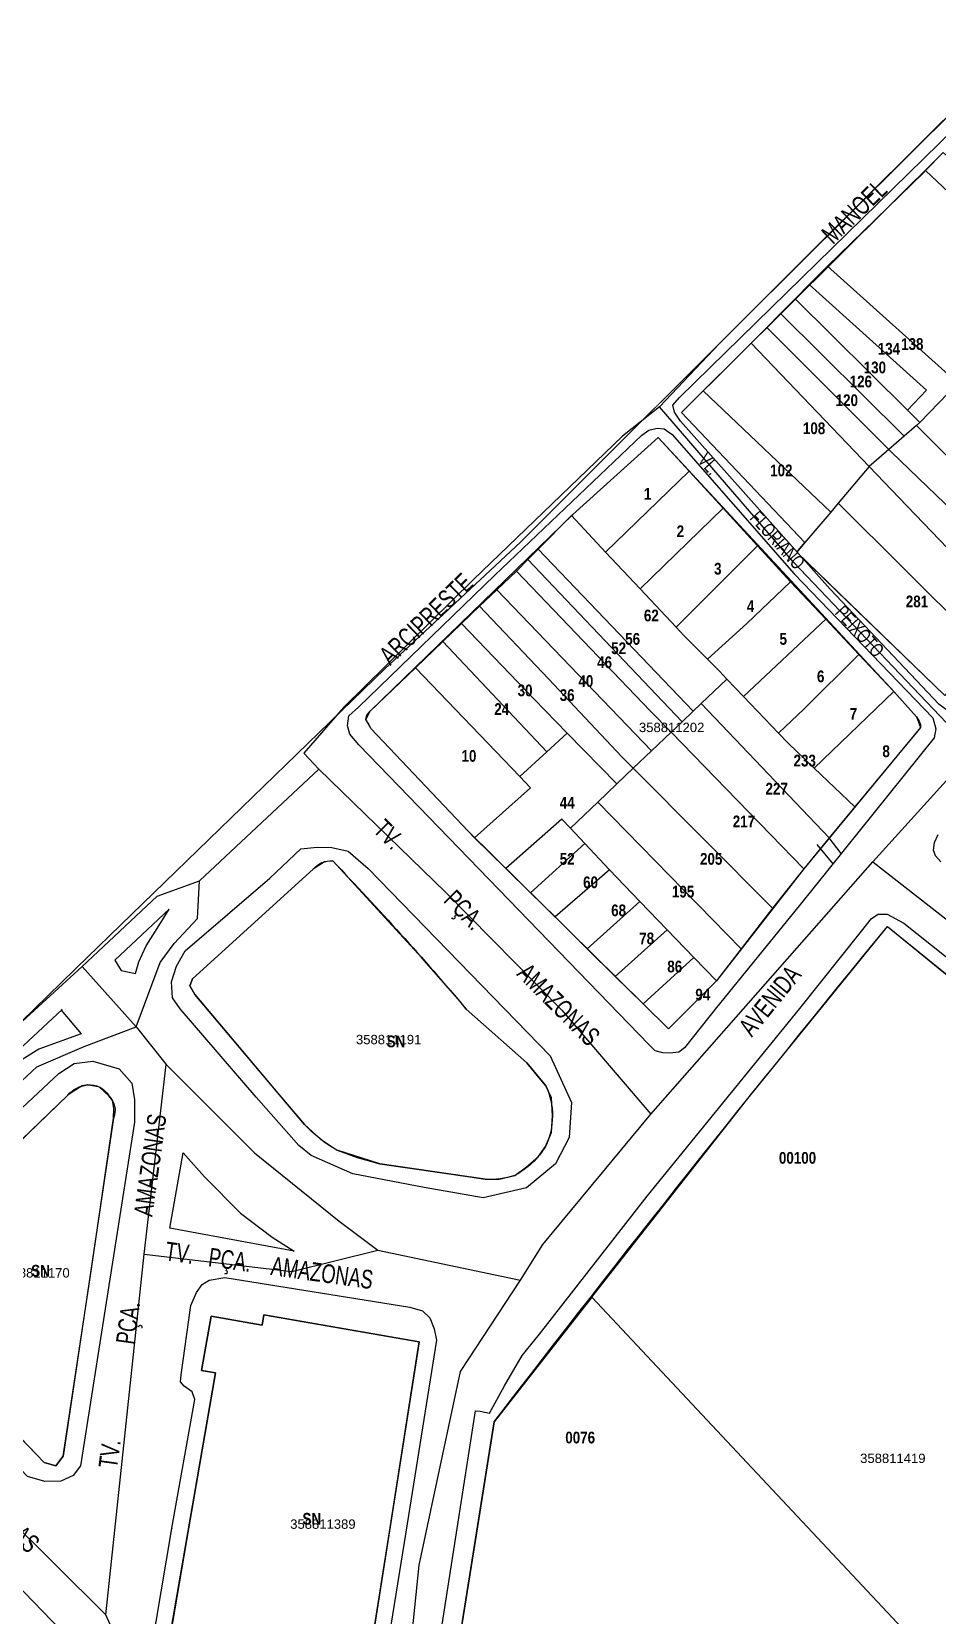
# Model space of a CAD drawing. Extents: x 199665 to 201826, y 4836581 to 4838476.
# Drawn here: x 200463.5 to 200657.2, y 4838137.6 to 4838475.9 of the extents above; entities that cross this region are included whole.
import ezdxf
from ezdxf.enums import TextEntityAlignment as Align

# ---------------------------------------------------------------- set-up
doc = ezdxf.new("R2010")
doc.units = 0
doc.header["$LTSCALE"] = 1.5
doc.header["$MEASUREMENT"] = 0
for name, color, linetype in [('CD-MALHA-LOTES', 40, 'CONTINUOUS'), ('CD_TXT_QUADRA', 7, 'CONTINUOUS'), ('LM-LIM-SETOR-FISCAL', 7, 'CONTINUOUS'), ('RU-QUADRAS', 6, 'CONTINUOUS'), ('SV-EIXO-RUA-PAV', 20, 'CONTINUOUS'), ('SV-RUA-PAVIM-S-GUIA-C-GUIA', 7, 'CONTINUOUS'), ('SV-TXT-RUA-PAV-S-GUIA-C-GUIA', 7, 'CONTINUOUS'), ('Th_NmrPort', 1, 'CONTINUOUS')]:
    doc.layers.add(name, color=color, linetype=linetype)
doc.styles.add('ARIAL', font='ARIAL.TTF')
doc.styles.add('MONOTXT', font='ARIAL.TTF', dxfattribs={"height": 0.2})
doc.styles.get("Standard").update_dxf_attribs({"font": 'swisscbo.ttf'})
doc.linetypes.add('Limite', pattern='A,20,-3,[130,ltypeshp.shx,S=6.35,R=0,X=0,Y=0],-3,20', length=46)

msp = doc.modelspace()

# ---------------------------------------------------------------- linework, layer by layer
at = {"layer": 'CD-MALHA-LOTES', "linetype": 'Continuous'}
for p, q in [((200654.66, 4838446.28), (200658.39, 4838450.16)), ((200633.69, 4838425.85), (200654.26, 4838445.87)), ((200654.26, 4838445.87), (200654.66, 4838446.28)), ((200654.66, 4838446.28), (200687.07, 4838415.54)), ((200629.79, 4838421.92), (200633.69, 4838425.85)), ((200633.69, 4838425.85), (200661.58, 4838400.81)), ((200626.78, 4838418.89), (200629.79, 4838421.92)), ((200629.79, 4838421.92), (200654.83, 4838399.36)), ((200623.62, 4838415.71), (200626.78, 4838418.89)), ((200626.78, 4838418.89), (200650.76, 4838395.07)), ((200620.7, 4838412.76), (200623.62, 4838415.71)), ((200623.62, 4838415.71), (200650.1, 4838389.54)), ((200617.36, 4838409.4), (200620.7, 4838412.76)), ((200620.7, 4838412.76), (200646.77, 4838386.66)), ((200607.1, 4838399.2), (200614.58, 4838406.6)), ((200614.58, 4838406.6), (200617.36, 4838409.4)), ((200617.36, 4838409.4), (200642.61, 4838383.05)), ((200661.58, 4838400.81), (200653.41, 4838392.44)), ((200602.46, 4838394.6), (200607.1, 4838399.2)), ((200607.1, 4838399.2), (200634.36, 4838373.31)), ((200654.83, 4838399.36), (200650.76, 4838395.07)), ((200628.86, 4838366.78), (200602.46, 4838394.6)), ((200650.76, 4838395.07), (200653.41, 4838392.44)), ((200652.71, 4838391.82), (200650.1, 4838389.54)), ((200653.41, 4838392.44), (200652.71, 4838391.82)), ((200652.71, 4838391.82), (200681.99, 4838362.42)), ((200579.23, 4838372.8), (200597.49, 4838389.21)), ((200597.49, 4838389.21), (200604.08, 4838382.03)), ((200646.77, 4838386.66), (200642.61, 4838383.05)), ((200650.1, 4838389.54), (200646.77, 4838386.66)), ((200646.77, 4838386.66), (200647.34, 4838386.09)), ((200642.61, 4838383.05), (200635.96, 4838375.21)), ((200649.01, 4838376.37), (200642.61, 4838383.05)), ((200647.34, 4838386.09), (200677.63, 4838356.96)), ((200604.08, 4838382.03), (200586.24, 4838364.76)), ((200604.08, 4838382.03), (200611.35, 4838374.1)), ((200673.07, 4838351.26), (200649.01, 4838376.37)), ((200578.96, 4838372.54), (200579.23, 4838372.8)), ((200611.35, 4838374.1), (200593.63, 4838356.88)), ((200611.35, 4838374.1), (200618.72, 4838366.06)), ((200634.36, 4838373.31), (200628.86, 4838366.78)), ((200635.96, 4838375.21), (200634.36, 4838373.31)), ((200635.96, 4838375.21), (200667.29, 4838344.02)), ((200571.82, 4838365.38), (200578.96, 4838372.54)), ((200578.96, 4838372.54), (200586.24, 4838364.76)), ((200618.72, 4838366.06), (200601.3, 4838348.68)), ((200618.72, 4838366.06), (200625.76, 4838358.38)), ((200628.86, 4838366.78), (200627.14, 4838364.75)), ((200567.15, 4838360.7), (200569.58, 4838363.14)), ((200569.58, 4838363.14), (200571.82, 4838365.38)), ((200569.58, 4838363.14), (200602.58, 4838328.49)), ((200571.82, 4838365.38), (200604.93, 4838330.73)), ((200586.24, 4838364.76), (200593.63, 4838356.88)), ((200627.14, 4838364.75), (200635.68, 4838356.41)), ((200562.98, 4838356.71), (200567.15, 4838360.7)), ((200567.15, 4838360.7), (200595.79, 4838330.85)), ((200559.29, 4838353.18), (200562.98, 4838356.71)), ((200562.98, 4838356.71), (200596.08, 4838322.31)), ((200593.63, 4838356.88), (200601.3, 4838348.68)), ((200625.76, 4838358.38), (200616.41, 4838349.48)), ((200625.76, 4838358.38), (200633.3, 4838350.4)), ((200635.68, 4838356.41), (200658.76, 4838334.08)), ((200555.4, 4838349.46), (200559.29, 4838353.18)), ((200559.29, 4838353.18), (200574.03, 4838337.64)), ((200551.41, 4838345.63), (200555.4, 4838349.46)), ((200555.4, 4838349.46), (200570.95, 4838333.34)), ((200616.41, 4838349.48), (200607.99, 4838341.88)), ((200633.3, 4838350.4), (200615.74, 4838333.87)), ((200633.3, 4838350.4), (200640.41, 4838342.87)), ((200601.3, 4838348.68), (200602.89, 4838346.99)), ((200602.89, 4838346.99), (200607.99, 4838341.88)), ((200545.58, 4838340.05), (200551.41, 4838345.63)), ((200551.41, 4838345.63), (200573.66, 4838322.08)), ((200640.41, 4838342.87), (200628.71, 4838331.28)), ((200640.41, 4838342.87), (200647.85, 4838334.99)), ((200535.88, 4838330.77), (200545.58, 4838340.05)), ((200567.88, 4838316.78), (200545.58, 4838340.05)), ((200607.99, 4838341.88), (200610.57, 4838339.3)), ((200610.57, 4838339.3), (200612.17, 4838337.62)), ((200574.03, 4838337.64), (200589.72, 4838321.01)), ((200612.17, 4838337.62), (200606.68, 4838332.39)), ((200612.17, 4838337.62), (200615.74, 4838333.87)), ((200570.95, 4838333.34), (200578.03, 4838326.09)), ((200606.68, 4838332.39), (200604.93, 4838330.73)), ((200606.68, 4838332.39), (200634, 4838303.7)), ((200615.74, 4838333.87), (200623.22, 4838326.03)), ((200647.85, 4838334.99), (200630.84, 4838318.59)), ((200647.85, 4838334.99), (200652.72, 4838329.53)), ((200534.96, 4838328.97), (200535.17, 4838329.92)), ((200535.48, 4838328.22), (200534.96, 4838328.97)), ((200535.17, 4838329.92), (200535.88, 4838330.77)), ((200595.79, 4838330.85), (200600.24, 4838326.27)), ((200604.93, 4838330.73), (200602.58, 4838328.49)), ((200628.71, 4838331.28), (200623.22, 4838326.03)), ((200652.72, 4838329.53), (200653.28, 4838328.65)), ((200536.12, 4838326.99), (200535.48, 4838328.22)), ((200556.81, 4838305.1), (200536.12, 4838326.99)), ((200578.03, 4838326.09), (200573.66, 4838322.08)), ((200588.65, 4838315.22), (200578.03, 4838326.09)), ((200600.24, 4838326.27), (200596.08, 4838322.31)), ((200602.58, 4838328.49), (200600.24, 4838326.27)), ((200600.24, 4838326.27), (200628.6, 4838297.08)), ((200623.22, 4838326.03), (200625.17, 4838323.98)), ((200653.02, 4838326.56), (200639.52, 4838310.33)), ((200653.55, 4838327.3), (200653.02, 4838326.56)), ((200653.28, 4838328.65), (200653.55, 4838327.85)), ((200653.55, 4838327.85), (200653.55, 4838327.3)), ((200573.66, 4838322.08), (200567.88, 4838316.78)), ((200596.08, 4838322.31), (200592.15, 4838318.56)), ((200625.17, 4838323.98), (200630.84, 4838318.59)), ((200589.72, 4838321.01), (200592.15, 4838318.56)), ((200630.84, 4838318.59), (200639.52, 4838310.33)), ((200567.88, 4838316.78), (200570.17, 4838314.39)), ((200588.65, 4838315.22), (200584.58, 4838311.34)), ((200592.15, 4838318.56), (200588.65, 4838315.22)), ((200592.15, 4838318.56), (200621.95, 4838288.65)), ((200570.17, 4838314.39), (200558.23, 4838303.7)), ((200584.58, 4838311.34), (200578.71, 4838305.74)), ((200584.58, 4838311.34), (200615.24, 4838279.98)), ((200639.52, 4838310.33), (200634, 4838303.7)), ((200558.23, 4838303.7), (200556.81, 4838305.1)), ((200576.84, 4838307.72), (200564.92, 4838297.11)), ((200578.71, 4838305.74), (200576.84, 4838307.72)), ((200578.71, 4838305.74), (200581.78, 4838302.45)), ((200564.92, 4838297.11), (200558.23, 4838303.7)), ((200581.78, 4838302.45), (200570.17, 4838291.94)), ((200581.78, 4838302.45), (200586.97, 4838296.95)), ((200634, 4838303.7), (200628.6, 4838297.08)), ((200526.1, 4838298.59), (200523.72, 4838296.98)), ((200527.88, 4838298.75), (200526.1, 4838298.59)), ((200546.91, 4838278.09), (200527.88, 4838298.75)), ((200523.72, 4838296.98), (200497.87, 4838273.56)), ((200570.17, 4838291.94), (200564.92, 4838297.11)), ((200587.07, 4838296.85), (200575.41, 4838286.79)), ((200586.97, 4838296.95), (200587.07, 4838296.85)), ((200587.07, 4838296.85), (200593.58, 4838290.09)), ((200628.6, 4838297.08), (200621.95, 4838288.65)), ((200575.41, 4838286.79), (200570.17, 4838291.94)), ((200593.58, 4838290.09), (200582.32, 4838279.99)), ((200599.38, 4838284.06), (200593.58, 4838290.09)), ((200621.95, 4838288.65), (200615.24, 4838279.98)), ((200582.32, 4838279.99), (200575.41, 4838286.79)), ((200616.36, 4838247.61), (200646.54, 4838284.78)), ((200646.54, 4838284.78), (200748.59, 4838201.56)), ((200588.31, 4838274.1), (200599.38, 4838284.06)), ((200605.08, 4838278.14), (200599.38, 4838284.06)), ((200555.23, 4838268.65), (200546.91, 4838278.09)), ((200582.32, 4838279.99), (200588.31, 4838274.1)), ((200594.23, 4838268.26), (200605.08, 4838278.14)), ((200609.92, 4838273.11), (200605.08, 4838278.14)), ((200615.24, 4838279.98), (200609.92, 4838273.11)), ((200497.87, 4838273.56), (200497.31, 4838272.04)), ((200497.31, 4838272.04), (200498.4, 4838270.21)), ((200588.31, 4838274.1), (200594.23, 4838268.26)), ((200609.92, 4838273.11), (200599.71, 4838262.87)), ((200498.4, 4838270.21), (200516.49, 4838248.68)), ((200556.42, 4838267.09), (200555.23, 4838268.65)), ((200599.71, 4838262.87), (200594.23, 4838268.26)), ((200569.4, 4838255.59), (200556.42, 4838267.09)), ((200571.06, 4838253.6), (200569.4, 4838255.59)), ((200573.44, 4838250.73), (200571.06, 4838253.6)), ((200471.27, 4838248.74), (200431.78, 4838210.78)), ((200472.95, 4838249.86), (200471.27, 4838248.74)), ((200474.33, 4838250.69), (200472.95, 4838249.86)), ((200475.41, 4838250.89), (200474.33, 4838250.69)), ((200478.01, 4838250.44), (200475.41, 4838250.89)), ((200480.02, 4838248.55), (200478.01, 4838250.44)), ((200480.78, 4838247.57), (200480.02, 4838248.55)), ((200481.04, 4838245.86), (200480.78, 4838247.57)), ((200516.49, 4838248.68), (200521.87, 4838242.46)), ((200574.64, 4838248.17), (200573.44, 4838250.73)), ((200574.86, 4838244.34), (200574.64, 4838248.17)), ((200583.32, 4838205.56), (200616.36, 4838247.61)), ((200481, 4838243.81), (200481.04, 4838245.86)), ((200574.63, 4838240.77), (200574.86, 4838244.34)), ((200476.31, 4838211.62), (200481, 4838243.81)), ((200521.87, 4838242.46), (200525.22, 4838239.36)), ((200573.4, 4838237.78), (200574.63, 4838240.77)), ((200525.22, 4838239.36), (200528.82, 4838236.98)), ((200571.78, 4838235.56), (200573.4, 4838237.78)), ((200528.82, 4838236.98), (200533.11, 4838235.38)), ((200533.11, 4838235.38), (200537.95, 4838234.03)), ((200537.95, 4838234.03), (200557.22, 4838231.23)), ((200569.32, 4838233.41), (200571.78, 4838235.56)), ((200557.22, 4838231.23), (200560.49, 4838230.73)), ((200560.49, 4838230.73), (200563.47, 4838230.8)), ((200563.47, 4838230.8), (200566.8, 4838231.55)), ((200566.8, 4838231.55), (200569.32, 4838233.41)), ((200470.23, 4838171.59), (200476.31, 4838211.62)), ((200431.14, 4838206.61), (200466.21, 4838170.22)), ((200583.32, 4838205.56), (200562.41, 4838178.95)), ((200673.45, 4838109.49), (200583.32, 4838205.56)), ((200501.86, 4838201.46), (200499.85, 4838189.86)), ((200512.77, 4838199.57), (200501.86, 4838201.46)), ((200513.15, 4838201.78), (200512.77, 4838199.57)), ((200546.28, 4838196.03), (200513.15, 4838201.78)), ((200540, 4838155.39), (200546.38, 4838196.01)), ((200546.38, 4838196.01), (200546.28, 4838196.03)), ((200502.84, 4838189.35), (200497.07, 4838156.04)), ((200499.85, 4838189.86), (200502.84, 4838189.35)), ((200562.41, 4838178.95), (200558.62, 4838155.11)), ((200466.21, 4838170.22), (200468.7, 4838169.54)), ((200468.7, 4838169.54), (200470.23, 4838171.59)), ((200497.07, 4838156.04), (200491.07, 4838121.46)), ((200533.54, 4838114.3), (200540, 4838155.39)), ((200558.62, 4838155.11), (200552.52, 4838116.85))]:
    msp.add_line(p, q, dxfattribs=at)
at = {"layer": 'LM-LIM-SETOR-FISCAL', "linetype": 'Limite', "ltscale": 0.1, "const_width": 0.25}
msp.add_lwpolyline([(201506.91, 4837804.48), (201315.19, 4837961.05), (201286.93, 4837985.48), (201118.58, 4838121.04), (201032.15, 4838189.98), (201000.06, 4838216.32), (200857.09, 4838328.39), (200834.83, 4838346.59), (200806.09, 4838368.14), (200798.38, 4838374.6), (200752.19, 4838410.78), (200738.75, 4838426.37), (200729.42, 4838433.97), (200687.32, 4838467.28), (200677.48, 4838475.78), (200616.89, 4838415.61), (200567.59, 4838366.46), (200538.85, 4838339.64), (200474.68, 4838277.46), (200458.63, 4838261.82)], dxfattribs=at)
at = {"layer": 'RU-QUADRAS', "color": 6, "linetype": 'Continuous'}
for points in [[(200602.46, 4838394.6), (200658.39, 4838450.16), (200659.9, 4838448.79), (200674.8, 4838466.33), (200677.82, 4838467.96), (200679.11, 4838467.57), (200731.61, 4838424.37), (200731.9, 4838423.54, 0.008213), (200667.29, 4838344.02), (200658.76, 4838334.08), (200627.14, 4838364.75), (200628.86, 4838366.78)], [(200497.31, 4838272.04), (200497.87, 4838273.56), (200523.72, 4838296.98, -0.258067), (200527.88, 4838298.75, -0.015739), (200556.42, 4838267.09), (200569.4, 4838255.59), (200573.44, 4838250.73, -0.222392), (200573.4, 4838237.78, -0.131998), (200566.8, 4838231.55, -0.099347), (200560.49, 4838230.73), (200537.95, 4838234.03), (200528.82, 4838236.98, -0.081435), (200521.87, 4838242.46), (200498.4, 4838270.21)], [(200552.34, 4838115.78), (200562.41, 4838178.95, -0.007994), (200646.54, 4838284.78), (200748.59, 4838201.56), (200690.62, 4838129.99), (200633.46, 4838060.86), (200630, 4838057.32), (200627.6, 4838057.51), (200554.45, 4838112.23, -0.275467)], [(200430.59, 4838208.99), (200431.78, 4838210.78), (200471.27, 4838248.74, -0.194526), (200475.41, 4838250.89, -0.300189), (200480.02, 4838248.55, -0.309985), (200481, 4838243.81), (200470.23, 4838171.59), (200468.7, 4838169.54), (200466.21, 4838170.22), (200431.14, 4838206.61)]]:
    msp.add_lwpolyline(points, format="xyb", close=True, dxfattribs=at)
for points in [[(200534.96, 4838328.97), (200535.88, 4838330.77), (200579.23, 4838372.8), (200597.49, 4838389.21), (200647.96, 4838334.87), (200652.72, 4838329.53), (200653.55, 4838327.3), (200628.6, 4838297.08), (200609.92, 4838273.11), (200599.71, 4838262.87), (200556.81, 4838305.1), (200536.12, 4838326.99)], [(200491.07, 4838121.46), (200502.84, 4838189.35), (200499.85, 4838189.86), (200501.86, 4838201.46), (200512.77, 4838199.57), (200513.15, 4838201.78), (200546.38, 4838196.01), (200533.54, 4838114.3)]]:
    msp.add_lwpolyline(points, close=True, dxfattribs=at)
at = {"layer": 'SV-EIXO-RUA-PAV'}
for p, q in [((200665.07, 4838463.61), (200652.39, 4838450.99)), ((200652.39, 4838450.99), (200631.97, 4838430.72)), ((200631.97, 4838430.72), (200610.6, 4838409.35)), ((200610.6, 4838409.35), (200597.73, 4838395.76)), ((200597.73, 4838395.76), (200589.84, 4838389.53)), ((200589.84, 4838389.53), (200557.89, 4838358.82)), ((200557.89, 4838358.82), (200530.18, 4838331.53)), ((200530.18, 4838331.53), (200521.67, 4838321.77)), ((200643.4, 4838298.58), (200664.82, 4838322.3)), ((200595.9, 4838244.63), (200643.4, 4838298.58)), ((200474.29, 4838276.22), (200485.84, 4838263.34)), ((200485.84, 4838263.34), (200492.26, 4838255.26)), ((200492.26, 4838255.26), (200511.13, 4838236.4)), ((200572.83, 4838216.81), (200595.9, 4838244.63)), ((200511.13, 4838236.4), (200529.24, 4838221.76)), ((200529.24, 4838221.76), (200537.49, 4838215.57)), ((200537.49, 4838215.57), (200568.01, 4838209.18)), ((200568.01, 4838209.18), (200572.83, 4838216.81)), ((200555.18, 4838189.66), (200568.01, 4838209.18)), ((200546.36, 4838148.27), (200555.18, 4838189.66)), ((200542.29, 4838108.91), (200546.36, 4838148.27))]:
    msp.add_line(p, q, dxfattribs=at)
for points in [[(200664.82, 4838322.3), (200626.44, 4838362.6), (200597.73, 4838395.76)], [(200521.67, 4838321.77), (200524.9, 4838318.39), (200551.97, 4838292.1), (200576.87, 4838266.89), (200595.9, 4838244.63)], [(200524.9, 4838318.39), (200499.42, 4838294.54)], [(200643.4, 4838298.58), (200764.18, 4838204.25), (200829.38, 4838153.94), (200886.07, 4838110.19), (201005.81, 4838012.08), (201041.59, 4837985.53), (201128.8, 4837914.53), (201159.2, 4837889.82)], [(200474.29, 4838276.22), (200490.35, 4838291.2), (200499.42, 4838294.54)], [(200485.84, 4838263.34), (200490.98, 4838277.07), (200493.95, 4838281.13), (200498.94, 4838286.43), (200499.42, 4838294.54)], [(200474.29, 4838276.22), (200457.21, 4838260.51), (200449.1, 4838251.46), (200445.09, 4838242.36)], [(200445.09, 4838242.36), (200455.96, 4838246.77), (200464.61, 4838254.76), (200474.76, 4838259.13), (200485.84, 4838263.34)], [(200479.38, 4838137.66), (200487.58, 4838214.74), (200492.26, 4838255.26)], [(200487.58, 4838214.74), (200519.13, 4838211.03), (200537.49, 4838215.57)], [(200406.24, 4838211.97), (200409.76, 4838208.37), (200457.41, 4838159.47), (200479.38, 4838137.66)], [(200542.29, 4838108.91), (200526.81, 4838110.1), (200503.57, 4838112.76), (200488.48, 4838117.38), (200479.38, 4838137.66)]]:
    msp.add_lwpolyline(points, dxfattribs=at)
at = {"layer": 'SV-RUA-PAVIM-S-GUIA-C-GUIA'}
for points in [[(200670.09, 4838341.42), (200662.28, 4838331.48), (200661.03, 4838331.02), (200659.12, 4838331.02), (200657.58, 4838332.2), (200634.25, 4838356.8), (200602.22, 4838392.7), (200600.93, 4838394.63), (200600.62, 4838396.14), (200602.03, 4838397.75), (200657.54, 4838452.02), (200676.19, 4838470.7), (200677.4, 4838471.41), (200678.87, 4838471.4), (200681.3, 4838469.8), (200732.09, 4838428.34), (200735.36, 4838425.07), (200735.6, 4838423.16), (200735.23, 4838421.22), (200734.42, 4838419.67)], [(200609.95, 4838267.46), (200603.08, 4838258.82), (200601.87, 4838257.93), (200600.04, 4838257.69), (200598.47, 4838257.73), (200596.8, 4838258.22), (200595.49, 4838259.51), (200533.44, 4838323.56), (200531.56, 4838325.88), (200531.05, 4838327.66), (200531.29, 4838329.78), (200533.36, 4838331.59), (200562.52, 4838359.81), (200593.99, 4838389.76), (200595.5, 4838390.83), (200597.28, 4838391.24), (200598.73, 4838391.1), (200600.47, 4838389.86), (200626.52, 4838360.12), (200656.19, 4838329.31), (200656.82, 4838326.98), (200656.48, 4838325.08), (200627.61, 4838289.15)], [(200574.36, 4838257.1), (200578.91, 4838247.17), (200578.47, 4838239.67), (200575.5, 4838234.05), (200569.33, 4838228.88), (200560.06, 4838226.76), (200547.4, 4838229.01), (200532.18, 4838231.9), (200523.29, 4838235.8), (200520.6, 4838237.97), (200511.51, 4838248.32), (200495.25, 4838267.13), (200493.64, 4838269.52), (200493.42, 4838272.9), (200494.5, 4838276.29), (200496.32, 4838279.52), (200514.4, 4838295.08), (200521.06, 4838301.38), (200524.53, 4838301.7), (200527.71, 4838301.63), (200531.15, 4838300.82), (200535.47, 4838297.14)], [(200492.9, 4838288.43), (200481.26, 4838277.57), (200482.66, 4838275.36), (200485.71, 4838274.68), (200486.43, 4838277.18), (200488.01, 4838280.64), (200489.96, 4838283.78)], [(200469.79, 4838266.91), (200474.1, 4838261.85), (200465.02, 4838258.57), (200452.33, 4838250.62), (200470.02, 4838267.03)], [(200427.59, 4838203.93), (200425.44, 4838206.8), (200425.14, 4838209), (200425.46, 4838211.78), (200426.85, 4838213.64), (200469.29, 4838253.37), (200472.59, 4838255.49), (200476.58, 4838255.96), (200482.23, 4838254.31), (200484.91, 4838251.31), (200485.51, 4838247.7), (200485.49, 4838242.93), (200473.96, 4838169.48), (200472.39, 4838167.47), (200469.73, 4838166.27), (200466.33, 4838166.19), (200462.64, 4838167.27)], [(200495.89, 4838236.39), (200500.47, 4838231.23), (200508.16, 4838223.47), (200514.92, 4838218.39), (200519.64, 4838215.4), (200493.03, 4838220.26)]]:
    msp.add_lwpolyline(points, close=True, dxfattribs=at)
for points in [[(200631.41, 4838302.25), (200634.85, 4838298.16)], [(200636.62, 4838300.37), (200634, 4838303.7)], [(200657.93, 4838298.54), (200656.8, 4838299.87), (200656.36, 4838301.08), (200656.57, 4838302.72), (200657.31, 4838304.42)], [(200547.86, 4838113.74), (200554.33, 4838155.17), (200558.38, 4838181.26), (200559.43, 4838181.2), (200561.4, 4838180.76), (200564.63, 4838186.64), (200568.36, 4838193.06), (200572.07, 4838197.65), (200595.11, 4838227.1), (200627.75, 4838267.25), (200640.94, 4838283.72), (200643.11, 4838286.43), (200644.54, 4838287.37), (200646.47, 4838287.38), (200649.98, 4838285.47), (200693.09, 4838251.22)], [(200493.47, 4838156.2), (200498.4, 4838183.71), (200497.84, 4838185.34), (200496.13, 4838186.53), (200495.36, 4838187.44), (200495.45, 4838188.94), (200497.54, 4838203.8), (200498.77, 4838206.57), (200499.93, 4838208.23), (200501.46, 4838209.2), (200504.84, 4838209.74), (200544.39, 4838203.4), (200547.06, 4838202.65), (200548.62, 4838201.14), (200549.6, 4838198.81), (200550.06, 4838196.4), (200543.48, 4838155.34), (200537.11, 4838115.59)], [(200493.47, 4838156.2), (200493.46, 4838156.1)], [(200487.84, 4838122.74), (200493.46, 4838156.1)], [(200452.04, 4838152.61), (200493.29, 4838110.02), (200496.19, 4838107.52), (200497.75, 4838105.41), (200499.26, 4838103.17), (200500.04, 4838101.39), (200500.17, 4838098.84), (200499.8, 4838096.76), (200498.26, 4838094.12), (200472.58, 4838060.11), (200449.9, 4838031.64)]]:
    msp.add_lwpolyline(points, dxfattribs=at)

# ---------------------------------------------------------------- texts
at = {"layer": 'CD_TXT_QUADRA', "color": 7, "linetype": 'Continuous', "style": 'MONOTXT'}
for s, p in [('358811202', (200593.36, 4838326.29)), ('358811191', (200532.85, 4838259.6)), ('358811170', (200457.65, 4838209.75)), ('358811389', (200518.79, 4838156.06))]:
    msp.add_text(s, height=2, dxfattribs=at).set_placement(p)
at = {"layer": 'CD_TXT_QUADRA', "linetype": 'Continuous', "style": 'MONOTXT'}
msp.add_text('358811419', height=2, dxfattribs=at).set_placement((200640.66, 4838170.12))
at = {"layer": 'SV-TXT-RUA-PAV-S-GUIA-C-GUIA', "style": 'ARIAL', "width": 0.7}
for s, height, rotation, p in [('MANOEL', 4, 43.8413, (200634.82, 4838430.34)), ('VL.               FLORIANO               PEIXOTO', 3, 312, (200605.75, 4838384.24)), ('ARCIPRESTE', 4, 43.8413, (200540.2, 4838340.38)), ('TV.              PÇA.            AMAZONAS', 4, 315, (200536.3, 4838305.16)), ('AVENIDA', 4, 51, (200617.5, 4838260.97)), ('TV.                   PÇA.                 AMAZONAS', 4, 82, (200481.73, 4838168.82)), ('TV.   PÇA.    AMAZONAS', 4, 352, (200491.86, 4838213.48)), ('TV.                   PÇA.            AMAZONAS', 4, 315, (200412.64, 4838200.68))]:
    msp.add_text(s, height=height, rotation=rotation, dxfattribs=at).set_placement(p)
at = {"layer": 'Th_NmrPort', "color": 1}
for s, p in [('138', (200649.42, 4838409.2)), ('134', (200644.42, 4838408.2)), ('130', (200641.42, 4838404.2)), ('126', (200638.42, 4838401.2)), ('120', (200635.42, 4838397.2)), ('108', (200628.42, 4838391.2)), ('102', (200621.42, 4838382.2)), ('1', (200594.42, 4838377.2)), ('2', (200601.42, 4838369.2)), ('3', (200609.42, 4838361.2)), ('62', (200594.42, 4838351.2)), ('4', (200616.42, 4838353.2)), ('281', (200650.42, 4838354.2)), ('56', (200590.42, 4838346.2)), ('5', (200623.42, 4838346.2)), ('46', (200584.42, 4838341.2)), ('52', (200587.42, 4838344.2)), ('6', (200631.42, 4838338.2)), ('30', (200567.42, 4838335.2)), ('40', (200580.42, 4838337.2)), ('24', (200562.42, 4838331.2)), ('36', (200576.42, 4838334.2)), ('7', (200638.42, 4838330.2)), ('10', (200555.42, 4838321.2)), ('8', (200645.42, 4838322.2)), ('233', (200626.42, 4838320.2)), ('227', (200620.42, 4838314.2)), ('44', (200576.42, 4838311.2)), ('217', (200613.42, 4838307.2)), ('52', (200576.42, 4838299.2)), ('205', (200606.42, 4838299.2)), ('60', (200581.42, 4838294.2)), ('195', (200600.42, 4838292.2)), ('68', (200587.42, 4838288.2)), ('78', (200593.42, 4838282.2)), ('86', (200599.42, 4838276.2)), ('94', (200605.42, 4838270.2)), ('SN', (200539.42, 4838260.2)), ('00100', (200623.29, 4838235.32)), ('SN', (200463.42, 4838211.2)), ('0076', (200577.61, 4838175.56)), ('SN', (200521.42, 4838158.2))]:
    msp.add_text(s, height=2.5, dxfattribs=at).set_placement(p, align=Align.MIDDLE_LEFT)

doc.saveas('drawing.dxf')
